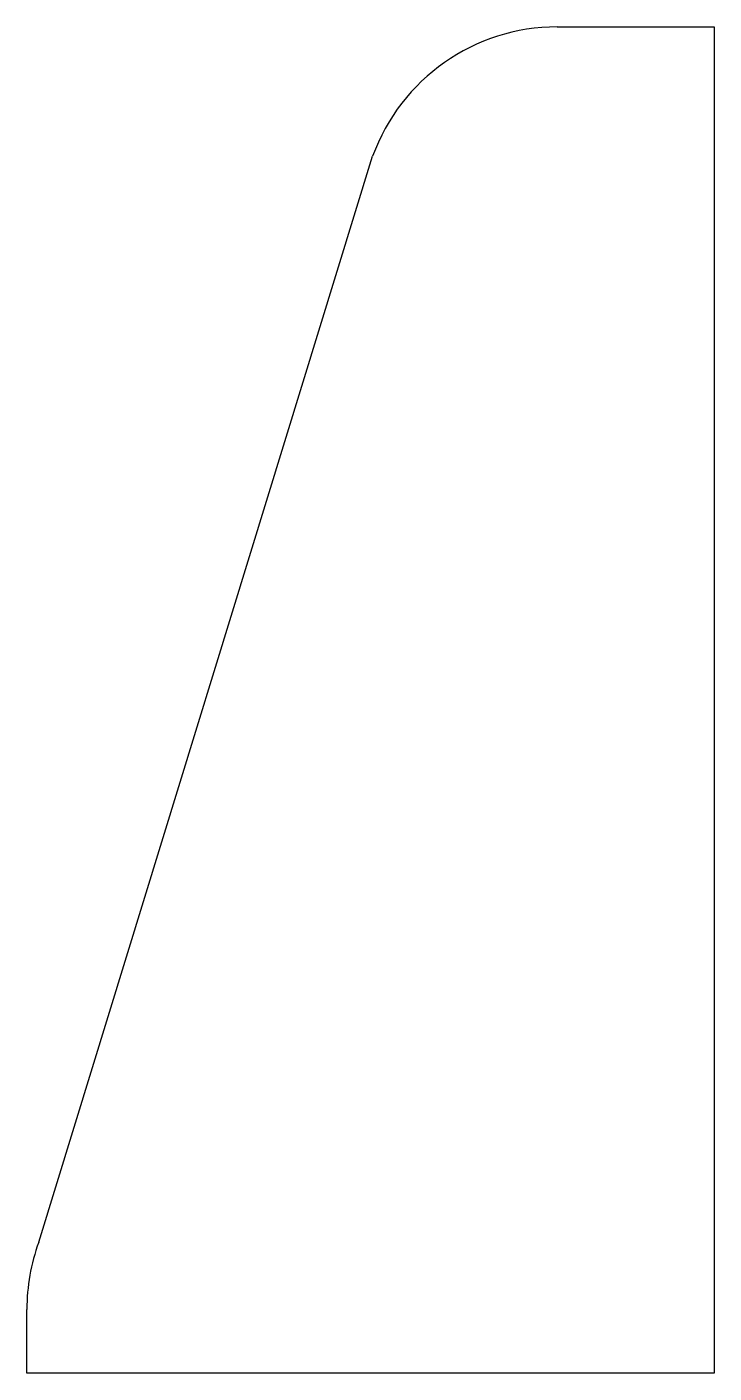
# Model space of a CAD drawing. Extents: x 1 to 71, y 4 to 141.
import ezdxf

# ---------------------------------------------------------------- set-up
doc = ezdxf.new("R2010")
doc.units = 0
doc.layers.get('0').update_dxf_attribs({"linetype": 'CONTINUOUS'})

msp = doc.modelspace()

# ---------------------------------------------------------------- linework, layer by layer
for p, q in [((55.03, 140.65), (71.02, 140.65)), ((71.02, 140.65), (71.02, 3.65)), ((2.22, 16.96), (36.23, 127.48)), ((1.02, 3.65), (1.02, 10.13)), ((71.02, 3.65), (1.02, 3.65))]:
    msp.add_line(p, q)
for centre, start, end in [((55.03, 120.65), 90, 160.0169), ((21.02, 10.13), 160.0169, 180)]:
    msp.add_arc(centre, 20, start, end)

doc.saveas('drawing.dxf')
